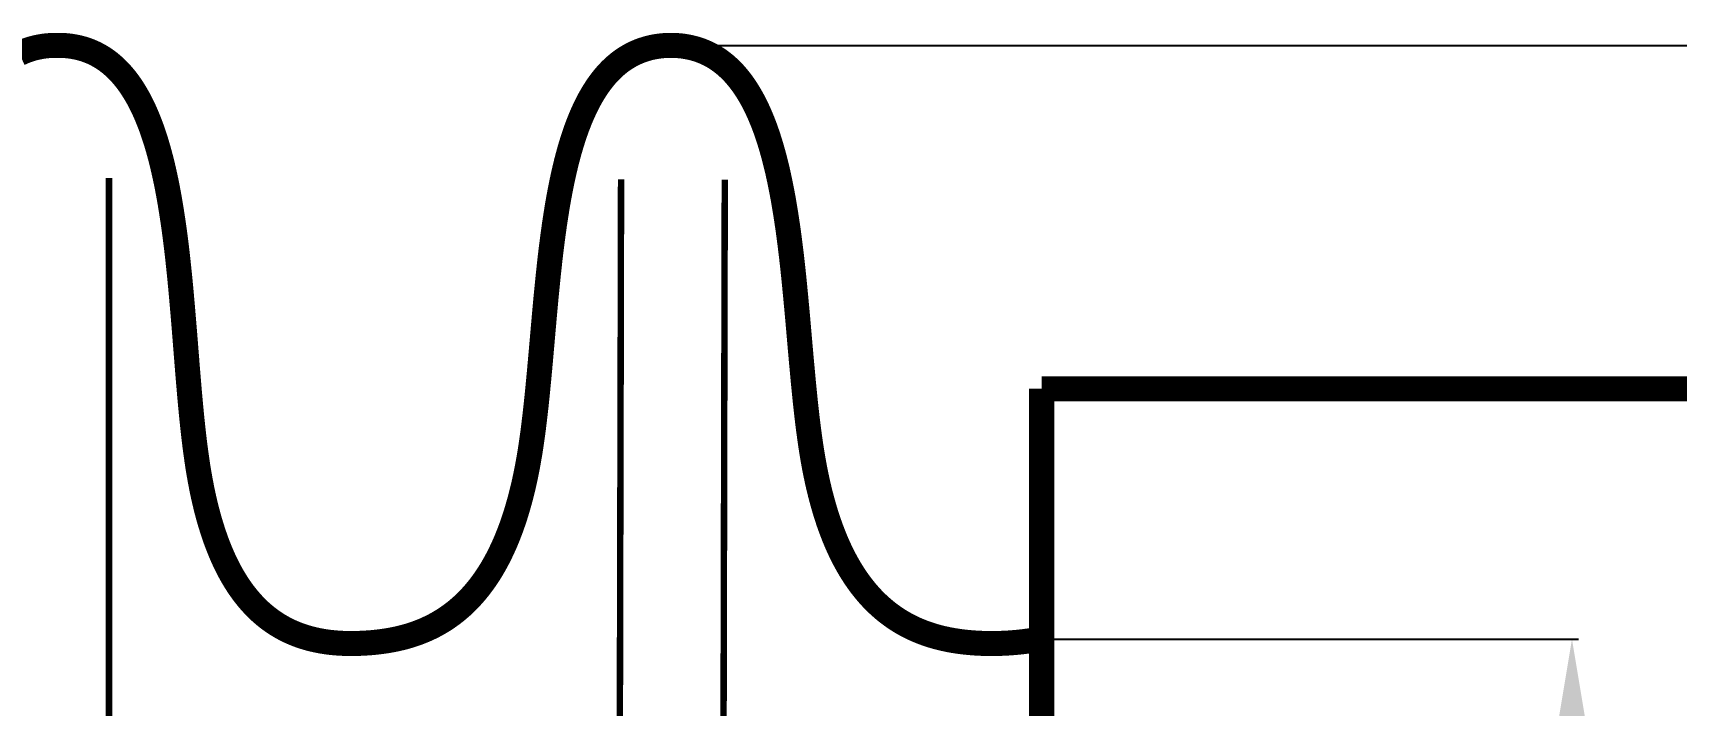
# Model space of a CAD drawing. Header units: inches. Extents: x 0 to 1068, y -53 to 297.
# Drawn here: x 136.11 to 182.04, y 206.09 to 224.89 of the extents above; entities that cross this region are included whole.
import ezdxf

# ---------------------------------------------------------------- set-up
doc = ezdxf.new("R2010")
doc.units = ezdxf.units.IN
doc.header["$MEASUREMENT"] = 0
doc.layers.add('WYMIAROWANIE', color=7, linetype='Continuous')
doc.layers.add('ZAWIESIE 2D', color=250, linetype='Continuous')
doc.styles.get("Standard").update_dxf_attribs({"font": 'arial.ttf', "height": 3.5})
doc.dimstyles.get("Standard").update_dxf_attribs({"dimtxt": 3.5, "dimasz": 3.5, "dimexe": 0.18, "dimexo": 0.0625, "dimgap": 1, "dimtad": 1, "dimdec": 0, "dimdsep": 46, "dimtxsty": 'Standard', "dimcen": 0, "dimclrd": 256, "dimclrt": 256, "dimadec": 0, "dimazin": 2, "dimtfac": 1, "dimtdec": 0, "dimtofl": 0, "dimtmove": 0, "dimatfit": 3, "dimfxl": 1, "dimtolj": 1, "dimtzin": 0, "dimarcsym": 0})

# ---------------------------------------------------------------- blocks, each defined once
blk = doc.blocks.new('*D42')
at = {"layer": 'Defpoints', "color": 0, "lineweight": 18, "transparency": 16777216}
for p in [(154.019, 224.54), (190.197, 224.54), (153.97, 166.62)]:
    blk.add_point(p, dxfattribs=at)
at = {"layer": 'WYMIAROWANIE', "color": 0, "lineweight": -2, "transparency": 16777216}
for p, q in [((154.081, 224.54), (190.377, 224.54)), ((154.032, 166.62), (190.377, 166.62))]:
    blk.add_line(p, q, dxfattribs=at)
at = {"layer": 'WYMIAROWANIE', "lineweight": -2, "transparency": 16777216}
blk.add_line((190.197, 170.12), (190.197, 221.04), dxfattribs=at)
at = {"layer": 'WYMIAROWANIE', "lineweight": 18, "transparency": 16777216}
for points in [[(189.614, 221.04), (190.781, 221.04), (190.197, 224.54)], [(189.614, 170.12), (190.781, 170.12), (190.197, 166.62)]]:
    blk.add_solid(points, dxfattribs=at)
at = {"layer": 'WYMIAROWANIE', "lineweight": 18, "transparency": 16777216, "insert": (187.44, 195.58), "char_height": 3.5, "attachment_point": 5, "rotation": 90}
blk.add_mtext('\\A1;174', dxfattribs=at)
blk = doc.blocks.new('*D43')
at = {"layer": 'Defpoints', "color": 0, "lineweight": 18, "transparency": 16777216}
for p in [(164.256, 207.932), (164.308, 183.221), (179.133, 183.221)]:
    blk.add_point(p, dxfattribs=at)
at = {"layer": 'WYMIAROWANIE', "color": 0, "lineweight": -2, "transparency": 16777216}
for p, q in [((164.318, 207.932), (179.313, 207.932)), ((164.371, 183.221), (179.313, 183.221))]:
    blk.add_line(p, q, dxfattribs=at)
at = {"layer": 'WYMIAROWANIE', "lineweight": -2, "transparency": 16777216}
blk.add_line((179.133, 204.432), (179.133, 186.721), dxfattribs=at)
at = {"layer": 'WYMIAROWANIE', "lineweight": 18, "transparency": 16777216}
for points in [[(178.549, 204.432), (179.716, 204.432), (179.133, 207.932)], [(178.549, 186.721), (179.716, 186.721), (179.133, 183.221)]]:
    blk.add_solid(points, dxfattribs=at)
at = {"layer": 'WYMIAROWANIE', "lineweight": 18, "transparency": 16777216, "insert": (176.383, 195.576), "char_height": 3.5, "attachment_point": 5, "rotation": 90}
blk.add_mtext('\\A1;74', dxfattribs=at)

msp = doc.modelspace()

# ---------------------------------------------------------------- linework, layer by layer
at = {"layer": 'ZAWIESIE 2D', "lineweight": 18}
msp.add_lwpolyline([(164.308, 207.941, 0.7, 0.7, 0), (164.256, 207.932, 0.7, 0.7, 0), (164.203, 207.922, 0.7, 0.7, 0), (164.15, 207.913, 0.7, 0.7, 0), (164.097, 207.905, 0.7, 0.7, 0), (164.044, 207.896, 0.7, 0.7, 0), (163.991, 207.888, 0.7, 0.7, 0), (163.938, 207.881, 0.7, 0.7, 0), (163.886, 207.874, 0.7, 0.7, 0), (163.833, 207.867, 0.7, 0.7, 0), (163.78, 207.86, 0.7, 0.7, 0), (163.727, 207.854, 0.7, 0.7, 0), (163.674, 207.849, 0.7, 0.7, 0), (163.621, 207.843, 0.7, 0.7, 0), (163.569, 207.839, 0.7, 0.7, 0), (163.516, 207.834, 0.7, 0.7, 0), (163.463, 207.83, 0.7, 0.7, 0), (163.41, 207.826, 0.7, 0.7, 0), (163.357, 207.823, 0.7, 0.7, 0), (163.304, 207.82, 0.7, 0.7, 0), (163.252, 207.817, 0.7, 0.7, 0), (163.199, 207.815, 0.7, 0.7, 0), (163.146, 207.813, 0.7, 0.7, 0), (163.093, 207.811, 0.7, 0.7, 0), (163.041, 207.81, 0.7, 0.7, 0), (162.988, 207.809, 0.7, 0.7, 0), (162.935, 207.809, 0.7, 0.7, 0), (162.882, 207.809, 0.7, 0.7, 0), (162.829, 207.809, 0.7, 0.7, 0), (162.777, 207.81, 0.7, 0.7, 0), (162.724, 207.811, 0.7, 0.7, 0), (162.671, 207.813, 0.7, 0.7, 0), (162.619, 207.815, 0.7, 0.7, 0), (162.566, 207.817, 0.7, 0.7, 0), (162.513, 207.82, 0.7, 0.7, 0), (162.46, 207.823, 0.7, 0.7, 0), (162.408, 207.827, 0.7, 0.7, 0), (162.355, 207.831, 0.7, 0.7, 0), (162.302, 207.835, 0.7, 0.7, 0), (162.25, 207.84, 0.7, 0.7, 0), (162.197, 207.845, 0.7, 0.7, 0), (162.144, 207.851, 0.7, 0.7, 0), (162.092, 207.857, 0.7, 0.7, 0), (162.039, 207.864, 0.7, 0.7, 0), (161.987, 207.871, 0.7, 0.7, 0), (161.935, 207.879, 0.7, 0.7, 0), (161.882, 207.887, 0.7, 0.7, 0), (161.83, 207.895, 0.7, 0.7, 0), (161.778, 207.905, 0.7, 0.7, 0), (161.726, 207.914, 0.7, 0.7, 0), (161.674, 207.925, 0.7, 0.7, 0), (161.622, 207.936, 0.7, 0.7, 0), (161.57, 207.947, 0.7, 0.7, 0), (161.518, 207.959, 0.7, 0.7, 0), (161.467, 207.972, 0.7, 0.7, 0), (161.415, 207.985, 0.7, 0.7, 0), (161.364, 207.999, 0.7, 0.7, 0), (161.313, 208.013, 0.7, 0.7, 0), (161.261, 208.028, 0.7, 0.7, 0), (161.211, 208.044, 0.7, 0.7, 0), (161.16, 208.061, 0.7, 0.7, 0), (161.109, 208.078, 0.7, 0.7, 0), (161.058, 208.096, 0.7, 0.7, 0), (161.008, 208.114, 0.7, 0.7, 0), (160.958, 208.133, 0.7, 0.7, 0), (160.908, 208.153, 0.7, 0.7, 0), (160.858, 208.174, 0.7, 0.7, 0), (160.808, 208.195, 0.7, 0.7, 0), (160.758, 208.217, 0.7, 0.7, 0), (160.709, 208.24, 0.7, 0.7, 0), (160.66, 208.264, 0.7, 0.7, 0), (160.611, 208.288, 0.7, 0.7, 0), (160.562, 208.313, 0.7, 0.7, 0), (160.514, 208.339, 0.7, 0.7, 0), (160.465, 208.366, 0.7, 0.7, 0), (160.417, 208.393, 0.7, 0.7, 0), (160.369, 208.422, 0.7, 0.7, 0), (160.322, 208.451, 0.7, 0.7, 0), (160.274, 208.481, 0.7, 0.7, 0), (160.227, 208.512, 0.7, 0.7, 0), (160.18, 208.544, 0.7, 0.7, 0), (160.133, 208.577, 0.7, 0.7, 0), (160.087, 208.61, 0.7, 0.7, 0), (160.041, 208.645, 0.7, 0.7, 0), (159.995, 208.68, 0.7, 0.7, 0), (159.949, 208.717, 0.7, 0.7, 0), (159.904, 208.754, 0.7, 0.7, 0), (159.859, 208.792, 0.7, 0.7, 0), (159.814, 208.832, 0.7, 0.7, 0), (159.769, 208.872, 0.7, 0.7, 0), (159.725, 208.913, 0.7, 0.7, 0), (159.681, 208.955, 0.7, 0.7, 0), (159.638, 208.998, 0.7, 0.7, 0), (159.594, 209.042, 0.7, 0.7, 0), (159.551, 209.088, 0.7, 0.7, 0), (159.509, 209.134, 0.7, 0.7, 0), (159.467, 209.181, 0.7, 0.7, 0), (159.425, 209.229, 0.7, 0.7, 0), (159.383, 209.279, 0.7, 0.7, 0), (159.342, 209.329, 0.7, 0.7, 0), (159.301, 209.381, 0.7, 0.7, 0), (159.26, 209.433, 0.7, 0.7, 0), (159.22, 209.487, 0.7, 0.7, 0), (159.18, 209.542, 0.7, 0.7, 0), (159.141, 209.598, 0.7, 0.7, 0), (159.102, 209.655, 0.7, 0.7, 0), (159.063, 209.714, 0.7, 0.7, 0), (159.025, 209.773, 0.7, 0.7, 0), (158.987, 209.834, 0.7, 0.7, 0), (158.949, 209.895, 0.7, 0.7, 0), (158.912, 209.958, 0.7, 0.7, 0), (158.875, 210.023, 0.7, 0.7, 0), (158.839, 210.088, 0.7, 0.7, 0), (158.821, 210.121, 0.7, 0.7, 0), (158.803, 210.155, 0.7, 0.7, 0), (158.785, 210.188, 0.7, 0.7, 0), (158.768, 210.223, 0.7, 0.7, 0), (158.75, 210.257, 0.7, 0.7, 0), (158.733, 210.292, 0.7, 0.7, 0), (158.715, 210.327, 0.7, 0.7, 0), (158.698, 210.362, 0.7, 0.7, 0), (158.681, 210.398, 0.7, 0.7, 0), (158.664, 210.434, 0.7, 0.7, 0), (158.647, 210.47, 0.7, 0.7, 0), (158.63, 210.507, 0.7, 0.7, 0), (158.614, 210.544, 0.7, 0.7, 0), (158.597, 210.581, 0.7, 0.7, 0), (158.581, 210.618, 0.7, 0.7, 0), (158.565, 210.656, 0.7, 0.7, 0), (158.548, 210.695, 0.7, 0.7, 0), (158.532, 210.733, 0.7, 0.7, 0), (158.516, 210.772, 0.7, 0.7, 0), (158.5, 210.811, 0.7, 0.7, 0), (158.485, 210.851, 0.7, 0.7, 0), (158.469, 210.891, 0.7, 0.7, 0), (158.454, 210.931, 0.7, 0.7, 0), (158.438, 210.972, 0.7, 0.7, 0), (158.423, 211.012, 0.7, 0.7, 0), (158.408, 211.054, 0.7, 0.7, 0), (158.393, 211.095, 0.7, 0.7, 0), (158.378, 211.137, 0.7, 0.7, 0), (158.363, 211.179, 0.7, 0.7, 0), (158.348, 211.222, 0.7, 0.7, 0), (158.334, 211.265, 0.7, 0.7, 0), (158.32, 211.308, 0.7, 0.7, 0), (158.305, 211.352, 0.7, 0.7, 0), (158.291, 211.396, 0.7, 0.7, 0), (158.277, 211.44, 0.7, 0.7, 0), (158.263, 211.485, 0.7, 0.7, 0), (158.25, 211.53, 0.7, 0.7, 0), (158.236, 211.576, 0.7, 0.7, 0), (158.222, 211.621, 0.7, 0.7, 0), (158.209, 211.668, 0.7, 0.7, 0), (158.196, 211.714, 0.7, 0.7, 0), (158.183, 211.761, 0.7, 0.7, 0), (158.17, 211.808, 0.7, 0.7, 0), (158.157, 211.856, 0.7, 0.7, 0), (158.144, 211.904, 0.7, 0.7, 0), (158.132, 211.952, 0.7, 0.7, 0), (158.119, 212.001, 0.7, 0.7, 0), (158.107, 212.05, 0.7, 0.7, 0), (158.095, 212.099, 0.7, 0.7, 0), (158.083, 212.149, 0.7, 0.7, 0), (158.071, 212.199, 0.7, 0.7, 0), (158.059, 212.25, 0.7, 0.7, 0), (158.048, 212.301, 0.7, 0.7, 0), (158.036, 212.352, 0.7, 0.7, 0), (158.025, 212.404, 0.7, 0.7, 0), (158.014, 212.456, 0.7, 0.7, 0), (158.003, 212.508, 0.7, 0.7, 0), (157.992, 212.561, 0.7, 0.7, 0), (157.981, 212.614, 0.7, 0.7, 0), (157.971, 212.668, 0.7, 0.7, 0), (157.96, 212.722, 0.7, 0.7, 0), (157.95, 212.776, 0.7, 0.7, 0), (157.94, 212.831, 0.7, 0.7, 0), (157.93, 212.886, 0.7, 0.7, 0), (157.92, 212.942, 0.7, 0.7, 0), (157.91, 212.997, 0.7, 0.7, 0), (157.901, 213.054, 0.7, 0.7, 0), (157.891, 213.11, 0.7, 0.7, 0), (157.882, 213.168, 0.7, 0.7, 0), (157.873, 213.225, 0.7, 0.7, 0), (157.864, 213.283, 0.7, 0.7, 0), (157.855, 213.341, 0.7, 0.7, 0), (157.846, 213.4, 0.7, 0.7, 0), (157.838, 213.458, 0.7, 0.7, 0), (157.829, 213.518, 0.7, 0.7, 0), (157.821, 213.577, 0.7, 0.7, 0), (157.813, 213.637, 0.7, 0.7, 0), (157.805, 213.697, 0.7, 0.7, 0), (157.796, 213.758, 0.7, 0.7, 0), (157.789, 213.819, 0.7, 0.7, 0), (157.773, 213.942, 0.7, 0.7, 0), (157.758, 214.066, 0.7, 0.7, 0), (157.743, 214.191, 0.7, 0.7, 0), (157.729, 214.317, 0.7, 0.7, 0), (157.715, 214.444, 0.7, 0.7, 0), (157.701, 214.572, 0.7, 0.7, 0), (157.688, 214.701, 0.7, 0.7, 0), (157.675, 214.831, 0.7, 0.7, 0), (157.662, 214.962, 0.7, 0.7, 0), (157.649, 215.094, 0.7, 0.7, 0), (157.636, 215.227, 0.7, 0.7, 0), (157.624, 215.36, 0.7, 0.7, 0), (157.612, 215.494, 0.7, 0.7, 0), (157.599, 215.629, 0.7, 0.7, 0), (157.587, 215.764, 0.7, 0.7, 0), (157.575, 215.9, 0.7, 0.7, 0), (157.563, 216.036, 0.7, 0.7, 0), (157.551, 216.173, 0.7, 0.7, 0), (157.539, 216.31, 0.7, 0.7, 0), (157.527, 216.447, 0.7, 0.7, 0), (157.503, 216.723, 0.7, 0.7, 0), (157.479, 217, 0.7, 0.7, 0), (157.453, 217.277, 0.7, 0.7, 0), (157.427, 217.555, 0.7, 0.7, 0), (157.4, 217.832, 0.7, 0.7, 0), (157.387, 217.97, 0.7, 0.7, 0), (157.372, 218.109, 0.7, 0.7, 0), (157.358, 218.247, 0.7, 0.7, 0), (157.343, 218.384, 0.7, 0.7, 0), (157.327, 218.522, 0.7, 0.7, 0), (157.312, 218.659, 0.7, 0.7, 0), (157.295, 218.795, 0.7, 0.7, 0), (157.279, 218.931, 0.7, 0.7, 0), (157.261, 219.067, 0.7, 0.7, 0), (157.244, 219.202, 0.7, 0.7, 0), (157.226, 219.336, 0.7, 0.7, 0), (157.207, 219.47, 0.7, 0.7, 0), (157.187, 219.603, 0.7, 0.7, 0), (157.167, 219.735, 0.7, 0.7, 0), (157.147, 219.867, 0.7, 0.7, 0), (157.125, 219.997, 0.7, 0.7, 0), (157.103, 220.127, 0.7, 0.7, 0), (157.081, 220.256, 0.7, 0.7, 0), (157.057, 220.384, 0.7, 0.7, 0), (157.045, 220.447, 0.7, 0.7, 0), (157.033, 220.51, 0.7, 0.7, 0), (157.021, 220.573, 0.7, 0.7, 0), (157.008, 220.636, 0.7, 0.7, 0), (156.996, 220.698, 0.7, 0.7, 0), (156.983, 220.761, 0.7, 0.7, 0), (156.969, 220.822, 0.7, 0.7, 0), (156.956, 220.884, 0.7, 0.7, 0), (156.942, 220.945, 0.7, 0.7, 0), (156.929, 221.006, 0.7, 0.7, 0), (156.915, 221.067, 0.7, 0.7, 0), (156.9, 221.127, 0.7, 0.7, 0), (156.886, 221.187, 0.7, 0.7, 0), (156.871, 221.247, 0.7, 0.7, 0), (156.856, 221.306, 0.7, 0.7, 0), (156.841, 221.365, 0.7, 0.7, 0), (156.826, 221.424, 0.7, 0.7, 0), (156.81, 221.482, 0.7, 0.7, 0), (156.794, 221.54, 0.7, 0.7, 0), (156.778, 221.597, 0.7, 0.7, 0), (156.762, 221.654, 0.7, 0.7, 0), (156.745, 221.711, 0.7, 0.7, 0), (156.728, 221.768, 0.7, 0.7, 0), (156.711, 221.824, 0.7, 0.7, 0), (156.694, 221.879, 0.7, 0.7, 0), (156.676, 221.934, 0.7, 0.7, 0), (156.658, 221.989, 0.7, 0.7, 0), (156.64, 222.044, 0.7, 0.7, 0), (156.621, 222.098, 0.7, 0.7, 0), (156.603, 222.151, 0.7, 0.7, 0), (156.584, 222.204, 0.7, 0.7, 0), (156.564, 222.257, 0.7, 0.7, 0), (156.545, 222.309, 0.7, 0.7, 0), (156.525, 222.361, 0.7, 0.7, 0), (156.505, 222.412, 0.7, 0.7, 0), (156.484, 222.463, 0.7, 0.7, 0), (156.463, 222.513, 0.7, 0.7, 0), (156.442, 222.563, 0.7, 0.7, 0), (156.421, 222.613, 0.7, 0.7, 0), (156.399, 222.662, 0.7, 0.7, 0), (156.377, 222.71, 0.7, 0.7, 0), (156.355, 222.758, 0.7, 0.7, 0), (156.332, 222.806, 0.7, 0.7, 0), (156.309, 222.853, 0.7, 0.7, 0), (156.286, 222.899, 0.7, 0.7, 0), (156.263, 222.945, 0.7, 0.7, 0), (156.239, 222.99, 0.7, 0.7, 0), (156.214, 223.035, 0.7, 0.7, 0), (156.19, 223.08, 0.7, 0.7, 0), (156.165, 223.123, 0.7, 0.7, 0), (156.14, 223.167, 0.7, 0.7, 0), (156.114, 223.209, 0.7, 0.7, 0), (156.088, 223.251, 0.7, 0.7, 0), (156.062, 223.293, 0.7, 0.7, 0), (156.035, 223.334, 0.7, 0.7, 0), (156.008, 223.374, 0.7, 0.7, 0), (155.981, 223.414, 0.7, 0.7, 0), (155.953, 223.454, 0.7, 0.7, 0), (155.925, 223.492, 0.7, 0.7, 0), (155.897, 223.53, 0.7, 0.7, 0), (155.868, 223.568, 0.7, 0.7, 0), (155.839, 223.605, 0.7, 0.7, 0), (155.809, 223.641, 0.7, 0.7, 0), (155.78, 223.676, 0.7, 0.7, 0), (155.749, 223.711, 0.7, 0.7, 0), (155.719, 223.746, 0.7, 0.7, 0), (155.688, 223.779, 0.7, 0.7, 0), (155.656, 223.813, 0.7, 0.7, 0), (155.624, 223.845, 0.7, 0.7, 0), (155.592, 223.877, 0.7, 0.7, 0), (155.559, 223.908, 0.7, 0.7, 0), (155.526, 223.938, 0.7, 0.7, 0), (155.493, 223.968, 0.7, 0.7, 0), (155.459, 223.997, 0.7, 0.7, 0), (155.425, 224.025, 0.7, 0.7, 0), (155.39, 224.053, 0.7, 0.7, 0), (155.355, 224.08, 0.7, 0.7, 0), (155.319, 224.106, 0.7, 0.7, 0), (155.284, 224.132, 0.7, 0.7, 0), (155.247, 224.157, 0.7, 0.7, 0), (155.21, 224.181, 0.7, 0.7, 0), (155.173, 224.204, 0.7, 0.7, 0), (155.135, 224.227, 0.7, 0.7, 0), (155.097, 224.249, 0.7, 0.7, 0), (155.059, 224.27, 0.7, 0.7, 0), (155.02, 224.291, 0.7, 0.7, 0), (154.98, 224.31, 0.7, 0.7, 0), (154.941, 224.329, 0.7, 0.7, 0), (154.9, 224.347, 0.7, 0.7, 0), (154.859, 224.365, 0.7, 0.7, 0), (154.818, 224.381, 0.7, 0.7, 0), (154.776, 224.397, 0.7, 0.7, 0), (154.734, 224.412, 0.7, 0.7, 0), (154.692, 224.426, 0.7, 0.7, 0), (154.649, 224.44, 0.7, 0.7, 0), (154.605, 224.452, 0.7, 0.7, 0), (154.561, 224.464, 0.7, 0.7, 0), (154.516, 224.475, 0.7, 0.7, 0), (154.471, 224.485, 0.7, 0.7, 0), (154.426, 224.495, 0.7, 0.7, 0), (154.38, 224.503, 0.7, 0.7, 0), (154.333, 224.511, 0.7, 0.7, 0), (154.286, 224.518, 0.7, 0.7, 0), (154.239, 224.524, 0.7, 0.7, 0), (154.191, 224.529, 0.7, 0.7, 0), (154.142, 224.533, 0.7, 0.7, 0), (154.093, 224.536, 0.7, 0.7, 0), (154.044, 224.539, 0.7, 0.7, 0), (153.994, 224.54, 0.7, 0.7, 0), (153.943, 224.541, 0.7, 0.7, 0), (153.899, 224.54, 0.7, 0.7, 0), (153.856, 224.539, 0.7, 0.7, 0), (153.813, 224.537, 0.7, 0.7, 0), (153.77, 224.535, 0.7, 0.7, 0), (153.727, 224.532, 0.7, 0.7, 0), (153.685, 224.528, 0.7, 0.7, 0), (153.644, 224.523, 0.7, 0.7, 0), (153.603, 224.518, 0.7, 0.7, 0), (153.562, 224.512, 0.7, 0.7, 0), (153.521, 224.506, 0.7, 0.7, 0), (153.481, 224.499, 0.7, 0.7, 0), (153.441, 224.491, 0.7, 0.7, 0), (153.402, 224.483, 0.7, 0.7, 0), (153.363, 224.474, 0.7, 0.7, 0), (153.324, 224.464, 0.7, 0.7, 0), (153.286, 224.454, 0.7, 0.7, 0), (153.248, 224.443, 0.7, 0.7, 0), (153.211, 224.431, 0.7, 0.7, 0), (153.173, 224.419, 0.7, 0.7, 0), (153.137, 224.407, 0.7, 0.7, 0), (153.1, 224.393, 0.7, 0.7, 0), (153.064, 224.38, 0.7, 0.7, 0), (153.028, 224.365, 0.7, 0.7, 0), (152.993, 224.35, 0.7, 0.7, 0), (152.958, 224.335, 0.7, 0.7, 0), (152.923, 224.318, 0.7, 0.7, 0), (152.888, 224.302, 0.7, 0.7, 0), (152.854, 224.284, 0.7, 0.7, 0), (152.82, 224.266, 0.7, 0.7, 0), (152.787, 224.248, 0.7, 0.7, 0), (152.754, 224.229, 0.7, 0.7, 0), (152.721, 224.209, 0.7, 0.7, 0), (152.689, 224.189, 0.7, 0.7, 0), (152.657, 224.168, 0.7, 0.7, 0), (152.625, 224.147, 0.7, 0.7, 0), (152.593, 224.125, 0.7, 0.7, 0), (152.562, 224.103, 0.7, 0.7, 0), (152.531, 224.08, 0.7, 0.7, 0), (152.501, 224.057, 0.7, 0.7, 0), (152.471, 224.033, 0.7, 0.7, 0), (152.441, 224.008, 0.7, 0.7, 0), (152.411, 223.983, 0.7, 0.7, 0), (152.382, 223.958, 0.7, 0.7, 0), (152.353, 223.932, 0.7, 0.7, 0), (152.324, 223.905, 0.7, 0.7, 0), (152.296, 223.878, 0.7, 0.7, 0), (152.268, 223.851, 0.7, 0.7, 0), (152.24, 223.823, 0.7, 0.7, 0), (152.213, 223.794, 0.7, 0.7, 0), (152.186, 223.765, 0.7, 0.7, 0), (152.159, 223.736, 0.7, 0.7, 0), (152.132, 223.706, 0.7, 0.7, 0), (152.106, 223.676, 0.7, 0.7, 0), (152.08, 223.645, 0.7, 0.7, 0), (152.054, 223.613, 0.7, 0.7, 0), (152.029, 223.581, 0.7, 0.7, 0), (152.004, 223.549, 0.7, 0.7, 0), (151.979, 223.516, 0.7, 0.7, 0), (151.954, 223.483, 0.7, 0.7, 0), (151.93, 223.449, 0.7, 0.7, 0), (151.906, 223.415, 0.7, 0.7, 0), (151.882, 223.381, 0.7, 0.7, 0), (151.859, 223.346, 0.7, 0.7, 0), (151.836, 223.31, 0.7, 0.7, 0), (151.813, 223.274, 0.7, 0.7, 0), (151.79, 223.238, 0.7, 0.7, 0), (151.767, 223.201, 0.7, 0.7, 0), (151.745, 223.164, 0.7, 0.7, 0), (151.723, 223.127, 0.7, 0.7, 0), (151.702, 223.089, 0.7, 0.7, 0), (151.68, 223.05, 0.7, 0.7, 0), (151.659, 223.012, 0.7, 0.7, 0), (151.638, 222.972, 0.7, 0.7, 0), (151.618, 222.933, 0.7, 0.7, 0), (151.597, 222.893, 0.7, 0.7, 0), (151.577, 222.853, 0.7, 0.7, 0), (151.557, 222.812, 0.7, 0.7, 0), (151.537, 222.771, 0.7, 0.7, 0), (151.518, 222.729, 0.7, 0.7, 0), (151.499, 222.687, 0.7, 0.7, 0), (151.48, 222.645, 0.7, 0.7, 0), (151.461, 222.602, 0.7, 0.7, 0), (151.442, 222.559, 0.7, 0.7, 0), (151.424, 222.516, 0.7, 0.7, 0), (151.406, 222.472, 0.7, 0.7, 0), (151.388, 222.428, 0.7, 0.7, 0), (151.371, 222.384, 0.7, 0.7, 0), (151.353, 222.339, 0.7, 0.7, 0), (151.336, 222.294, 0.7, 0.7, 0), (151.319, 222.249, 0.7, 0.7, 0), (151.302, 222.203, 0.7, 0.7, 0), (151.286, 222.157, 0.7, 0.7, 0), (151.269, 222.11, 0.7, 0.7, 0), (151.253, 222.063, 0.7, 0.7, 0), (151.237, 222.016, 0.7, 0.7, 0), (151.222, 221.969, 0.7, 0.7, 0), (151.206, 221.921, 0.7, 0.7, 0), (151.191, 221.873, 0.7, 0.7, 0), (151.176, 221.825, 0.7, 0.7, 0), (151.161, 221.776, 0.7, 0.7, 0), (151.146, 221.728, 0.7, 0.7, 0), (151.132, 221.678, 0.7, 0.7, 0), (151.117, 221.629, 0.7, 0.7, 0), (151.103, 221.579, 0.7, 0.7, 0), (151.089, 221.529, 0.7, 0.7, 0), (151.076, 221.479, 0.7, 0.7, 0), (151.062, 221.428, 0.7, 0.7, 0), (151.049, 221.377, 0.7, 0.7, 0), (151.035, 221.326, 0.7, 0.7, 0), (151.022, 221.275, 0.7, 0.7, 0), (150.997, 221.171, 0.7, 0.7, 0), (150.972, 221.067, 0.7, 0.7, 0), (150.948, 220.961, 0.7, 0.7, 0), (150.924, 220.855, 0.7, 0.7, 0), (150.901, 220.747, 0.7, 0.7, 0), (150.879, 220.639, 0.7, 0.7, 0), (150.857, 220.53, 0.7, 0.7, 0), (150.836, 220.42, 0.7, 0.7, 0), (150.815, 220.31, 0.7, 0.7, 0), (150.795, 220.198, 0.7, 0.7, 0), (150.776, 220.086, 0.7, 0.7, 0), (150.757, 219.973, 0.7, 0.7, 0), (150.739, 219.86, 0.7, 0.7, 0), (150.721, 219.745, 0.7, 0.7, 0), (150.703, 219.631, 0.7, 0.7, 0), (150.686, 219.515, 0.7, 0.7, 0), (150.67, 219.4, 0.7, 0.7, 0), (150.654, 219.283, 0.7, 0.7, 0), (150.638, 219.166, 0.7, 0.7, 0), (150.623, 219.049, 0.7, 0.7, 0), (150.608, 218.931, 0.7, 0.7, 0), (150.593, 218.813, 0.7, 0.7, 0), (150.579, 218.695, 0.7, 0.7, 0), (150.565, 218.576, 0.7, 0.7, 0), (150.552, 218.457, 0.7, 0.7, 0), (150.539, 218.337, 0.7, 0.7, 0), (150.526, 218.217, 0.7, 0.7, 0), (150.513, 218.098, 0.7, 0.7, 0), (150.501, 217.978, 0.7, 0.7, 0), (150.477, 217.737, 0.7, 0.7, 0), (150.453, 217.496, 0.7, 0.7, 0), (150.431, 217.255, 0.7, 0.7, 0), (150.409, 217.015, 0.7, 0.7, 0), (150.388, 216.774, 0.7, 0.7, 0), (150.367, 216.534, 0.7, 0.7, 0), (150.346, 216.295, 0.7, 0.7, 0), (150.325, 216.057, 0.7, 0.7, 0), (150.315, 215.939, 0.7, 0.7, 0), (150.304, 215.821, 0.7, 0.7, 0), (150.294, 215.703, 0.7, 0.7, 0), (150.283, 215.586, 0.7, 0.7, 0), (150.273, 215.469, 0.7, 0.7, 0), (150.262, 215.353, 0.7, 0.7, 0), (150.251, 215.237, 0.7, 0.7, 0), (150.24, 215.122, 0.7, 0.7, 0), (150.229, 215.007, 0.7, 0.7, 0), (150.218, 214.893, 0.7, 0.7, 0), (150.207, 214.78, 0.7, 0.7, 0), (150.195, 214.667, 0.7, 0.7, 0), (150.183, 214.555, 0.7, 0.7, 0), (150.172, 214.444, 0.7, 0.7, 0), (150.159, 214.333, 0.7, 0.7, 0), (150.147, 214.224, 0.7, 0.7, 0), (150.134, 214.115, 0.7, 0.7, 0), (150.121, 214.007, 0.7, 0.7, 0), (150.108, 213.899, 0.7, 0.7, 0), (150.095, 213.793, 0.7, 0.7, 0), (150.081, 213.688, 0.7, 0.7, 0), (150.066, 213.584, 0.7, 0.7, 0), (150.052, 213.48, 0.7, 0.7, 0), (150.037, 213.378, 0.7, 0.7, 0), (150.022, 213.277, 0.7, 0.7, 0), (150.006, 213.177, 0.7, 0.7, 0), (149.99, 213.078, 0.7, 0.7, 0), (149.981, 213.028, 0.7, 0.7, 0), (149.973, 212.98, 0.7, 0.7, 0), (149.965, 212.931, 0.7, 0.7, 0), (149.956, 212.883, 0.7, 0.7, 0), (149.947, 212.835, 0.7, 0.7, 0), (149.939, 212.788, 0.7, 0.7, 0), (149.93, 212.74, 0.7, 0.7, 0), (149.921, 212.693, 0.7, 0.7, 0), (149.902, 212.6, 0.7, 0.7, 0), (149.884, 212.508, 0.7, 0.7, 0), (149.864, 212.417, 0.7, 0.7, 0), (149.845, 212.328, 0.7, 0.7, 0), (149.825, 212.239, 0.7, 0.7, 0), (149.804, 212.152, 0.7, 0.7, 0), (149.783, 212.065, 0.7, 0.7, 0), (149.762, 211.98, 0.7, 0.7, 0), (149.74, 211.896, 0.7, 0.7, 0), (149.718, 211.813, 0.7, 0.7, 0), (149.695, 211.731, 0.7, 0.7, 0), (149.672, 211.651, 0.7, 0.7, 0), (149.649, 211.571, 0.7, 0.7, 0), (149.625, 211.492, 0.7, 0.7, 0), (149.601, 211.415, 0.7, 0.7, 0), (149.577, 211.338, 0.7, 0.7, 0), (149.552, 211.263, 0.7, 0.7, 0), (149.526, 211.188, 0.7, 0.7, 0), (149.501, 211.115, 0.7, 0.7, 0), (149.475, 211.043, 0.7, 0.7, 0), (149.448, 210.971, 0.7, 0.7, 0), (149.421, 210.901, 0.7, 0.7, 0), (149.394, 210.832, 0.7, 0.7, 0), (149.367, 210.764, 0.7, 0.7, 0), (149.339, 210.697, 0.7, 0.7, 0), (149.311, 210.63, 0.7, 0.7, 0), (149.282, 210.565, 0.7, 0.7, 0), (149.253, 210.501, 0.7, 0.7, 0), (149.224, 210.437, 0.7, 0.7, 0), (149.194, 210.375, 0.7, 0.7, 0), (149.165, 210.314, 0.7, 0.7, 0), (149.134, 210.253, 0.7, 0.7, 0), (149.104, 210.194, 0.7, 0.7, 0), (149.073, 210.135, 0.7, 0.7, 0), (149.042, 210.078, 0.7, 0.7, 0), (149.01, 210.021, 0.7, 0.7, 0), (148.978, 209.965, 0.7, 0.7, 0), (148.946, 209.91, 0.7, 0.7, 0), (148.914, 209.856, 0.7, 0.7, 0), (148.881, 209.803, 0.7, 0.7, 0), (148.848, 209.751, 0.7, 0.7, 0), (148.814, 209.7, 0.7, 0.7, 0), (148.781, 209.649, 0.7, 0.7, 0), (148.747, 209.6, 0.7, 0.7, 0), (148.712, 209.551, 0.7, 0.7, 0), (148.678, 209.503, 0.7, 0.7, 0), (148.643, 209.456, 0.7, 0.7, 0), (148.608, 209.41, 0.7, 0.7, 0), (148.573, 209.364, 0.7, 0.7, 0), (148.537, 209.32, 0.7, 0.7, 0), (148.501, 209.276, 0.7, 0.7, 0), (148.465, 209.233, 0.7, 0.7, 0), (148.429, 209.191, 0.7, 0.7, 0), (148.392, 209.15, 0.7, 0.7, 0), (148.355, 209.109, 0.7, 0.7, 0), (148.318, 209.07, 0.7, 0.7, 0), (148.281, 209.031, 0.7, 0.7, 0), (148.243, 208.992, 0.7, 0.7, 0), (148.205, 208.955, 0.7, 0.7, 0), (148.167, 208.918, 0.7, 0.7, 0), (148.129, 208.882, 0.7, 0.7, 0), (148.09, 208.847, 0.7, 0.7, 0), (148.051, 208.813, 0.7, 0.7, 0), (148.012, 208.779, 0.7, 0.7, 0), (147.973, 208.746, 0.7, 0.7, 0), (147.934, 208.714, 0.7, 0.7, 0), (147.894, 208.682, 0.7, 0.7, 0), (147.854, 208.651, 0.7, 0.7, 0), (147.814, 208.621, 0.7, 0.7, 0), (147.774, 208.592, 0.7, 0.7, 0), (147.733, 208.563, 0.7, 0.7, 0), (147.693, 208.535, 0.7, 0.7, 0), (147.652, 208.507, 0.7, 0.7, 0), (147.611, 208.48, 0.7, 0.7, 0), (147.57, 208.454, 0.7, 0.7, 0), (147.528, 208.429, 0.7, 0.7, 0), (147.487, 208.404, 0.7, 0.7, 0), (147.445, 208.379, 0.7, 0.7, 0), (147.403, 208.356, 0.7, 0.7, 0), (147.361, 208.333, 0.7, 0.7, 0), (147.319, 208.31, 0.7, 0.7, 0), (147.277, 208.289, 0.7, 0.7, 0), (147.234, 208.267, 0.7, 0.7, 0), (147.192, 208.247, 0.7, 0.7, 0), (147.149, 208.227, 0.7, 0.7, 0), (147.106, 208.207, 0.7, 0.7, 0), (147.063, 208.188, 0.7, 0.7, 0), (147.019, 208.17, 0.7, 0.7, 0), (146.976, 208.152, 0.7, 0.7, 0), (146.933, 208.135, 0.7, 0.7, 0), (146.889, 208.118, 0.7, 0.7, 0), (146.845, 208.102, 0.7, 0.7, 0), (146.801, 208.086, 0.7, 0.7, 0), (146.757, 208.071, 0.7, 0.7, 0), (146.713, 208.056, 0.7, 0.7, 0), (146.669, 208.042, 0.7, 0.7, 0), (146.625, 208.028, 0.7, 0.7, 0), (146.581, 208.015, 0.7, 0.7, 0), (146.536, 208.003, 0.7, 0.7, 0), (146.491, 207.99, 0.7, 0.7, 0), (146.447, 207.979, 0.7, 0.7, 0), (146.402, 207.967, 0.7, 0.7, 0), (146.357, 207.957, 0.7, 0.7, 0), (146.312, 207.946, 0.7, 0.7, 0), (146.267, 207.936, 0.7, 0.7, 0), (146.222, 207.927, 0.7, 0.7, 0), (146.177, 207.918, 0.7, 0.7, 0), (146.132, 207.909, 0.7, 0.7, 0), (146.087, 207.901, 0.7, 0.7, 0), (146.041, 207.893, 0.7, 0.7, 0), (145.996, 207.885, 0.7, 0.7, 0), (145.95, 207.878, 0.7, 0.7, 0), (145.905, 207.872, 0.7, 0.7, 0), (145.859, 207.865, 0.7, 0.7, 0), (145.814, 207.86, 0.7, 0.7, 0), (145.768, 207.854, 0.7, 0.7, 0), (145.723, 207.849, 0.7, 0.7, 0), (145.677, 207.844, 0.7, 0.7, 0), (145.631, 207.839, 0.7, 0.7, 0), (145.586, 207.835, 0.7, 0.7, 0), (145.54, 207.831, 0.7, 0.7, 0), (145.494, 207.828, 0.7, 0.7, 0), (145.448, 207.825, 0.7, 0.7, 0), (145.357, 207.819, 0.7, 0.7, 0), (145.265, 207.815, 0.7, 0.7, 0), (145.219, 207.813, 0.7, 0.7, 0), (145.174, 207.812, 0.7, 0.7, 0), (145.128, 207.811, 0.7, 0.7, 0), (145.082, 207.81, 0.7, 0.7, 0), (145.036, 207.81, 0.7, 0.7, 0), (144.991, 207.81, 0.7, 0.7, 0), (144.945, 207.81, 0.7, 0.7, 0), (144.899, 207.811, 0.7, 0.7, 0), (144.854, 207.812, 0.7, 0.7, 0), (144.808, 207.813, 0.7, 0.7, 0), (144.762, 207.815, 0.7, 0.7, 0), (144.717, 207.817, 0.7, 0.7, 0), (144.672, 207.82, 0.7, 0.7, 0), (144.626, 207.823, 0.7, 0.7, 0), (144.581, 207.826, 0.7, 0.7, 0), (144.536, 207.83, 0.7, 0.7, 0), (144.49, 207.835, 0.7, 0.7, 0), (144.445, 207.839, 0.7, 0.7, 0), (144.4, 207.844, 0.7, 0.7, 0), (144.355, 207.85, 0.7, 0.7, 0), (144.31, 207.856, 0.7, 0.7, 0), (144.265, 207.863, 0.7, 0.7, 0), (144.22, 207.87, 0.7, 0.7, 0), (144.176, 207.877, 0.7, 0.7, 0), (144.131, 207.886, 0.7, 0.7, 0), (144.087, 207.894, 0.7, 0.7, 0), (144.042, 207.903, 0.7, 0.7, 0), (143.998, 207.913, 0.7, 0.7, 0), (143.954, 207.923, 0.7, 0.7, 0), (143.91, 207.933, 0.7, 0.7, 0), (143.866, 207.945, 0.7, 0.7, 0), (143.822, 207.956, 0.7, 0.7, 0), (143.778, 207.969, 0.7, 0.7, 0), (143.735, 207.982, 0.7, 0.7, 0), (143.691, 207.995, 0.7, 0.7, 0), (143.648, 208.009, 0.7, 0.7, 0), (143.605, 208.024, 0.7, 0.7, 0), (143.561, 208.039, 0.7, 0.7, 0), (143.519, 208.055, 0.7, 0.7, 0), (143.476, 208.071, 0.7, 0.7, 0), (143.433, 208.088, 0.7, 0.7, 0), (143.391, 208.106, 0.7, 0.7, 0), (143.348, 208.124, 0.7, 0.7, 0), (143.306, 208.143, 0.7, 0.7, 0), (143.264, 208.162, 0.7, 0.7, 0), (143.222, 208.183, 0.7, 0.7, 0), (143.181, 208.204, 0.7, 0.7, 0), (143.139, 208.225, 0.7, 0.7, 0), (143.098, 208.247, 0.7, 0.7, 0), (143.057, 208.27, 0.7, 0.7, 0), (143.016, 208.294, 0.7, 0.7, 0), (142.975, 208.318, 0.7, 0.7, 0), (142.935, 208.343, 0.7, 0.7, 0), (142.894, 208.369, 0.7, 0.7, 0), (142.854, 208.396, 0.7, 0.7, 0), (142.814, 208.423, 0.7, 0.7, 0), (142.774, 208.451, 0.7, 0.7, 0), (142.735, 208.479, 0.7, 0.7, 0), (142.696, 208.509, 0.7, 0.7, 0), (142.656, 208.539, 0.7, 0.7, 0), (142.618, 208.57, 0.7, 0.7, 0), (142.579, 208.602, 0.7, 0.7, 0), (142.541, 208.635, 0.7, 0.7, 0), (142.502, 208.668, 0.7, 0.7, 0), (142.464, 208.702, 0.7, 0.7, 0), (142.427, 208.737, 0.7, 0.7, 0), (142.389, 208.773, 0.7, 0.7, 0), (142.352, 208.81, 0.7, 0.7, 0), (142.315, 208.847, 0.7, 0.7, 0), (142.278, 208.886, 0.7, 0.7, 0), (142.242, 208.925, 0.7, 0.7, 0), (142.206, 208.965, 0.7, 0.7, 0), (142.17, 209.006, 0.7, 0.7, 0), (142.134, 209.047, 0.7, 0.7, 0), (142.099, 209.09, 0.7, 0.7, 0), (142.064, 209.134, 0.7, 0.7, 0), (142.029, 209.178, 0.7, 0.7, 0), (141.994, 209.223, 0.7, 0.7, 0), (141.96, 209.27, 0.7, 0.7, 0), (141.926, 209.317, 0.7, 0.7, 0), (141.892, 209.365, 0.7, 0.7, 0), (141.859, 209.414, 0.7, 0.7, 0), (141.826, 209.464, 0.7, 0.7, 0), (141.793, 209.515, 0.7, 0.7, 0), (141.761, 209.567, 0.7, 0.7, 0), (141.729, 209.62, 0.7, 0.7, 0), (141.697, 209.674, 0.7, 0.7, 0), (141.665, 209.728, 0.7, 0.7, 0), (141.634, 209.784, 0.7, 0.7, 0), (141.603, 209.841, 0.7, 0.7, 0), (141.573, 209.899, 0.7, 0.7, 0), (141.543, 209.958, 0.7, 0.7, 0), (141.513, 210.018, 0.7, 0.7, 0), (141.483, 210.079, 0.7, 0.7, 0), (141.454, 210.14, 0.7, 0.7, 0), (141.426, 210.203, 0.7, 0.7, 0), (141.397, 210.267, 0.7, 0.7, 0), (141.369, 210.333, 0.7, 0.7, 0), (141.341, 210.399, 0.7, 0.7, 0), (141.314, 210.466, 0.7, 0.7, 0), (141.287, 210.534, 0.7, 0.7, 0), (141.26, 210.604, 0.7, 0.7, 0), (141.234, 210.674, 0.7, 0.7, 0), (141.208, 210.746, 0.7, 0.7, 0), (141.183, 210.818, 0.7, 0.7, 0), (141.158, 210.892, 0.7, 0.7, 0), (141.133, 210.967, 0.7, 0.7, 0), (141.109, 211.043, 0.7, 0.7, 0), (141.085, 211.121, 0.7, 0.7, 0), (141.061, 211.199, 0.7, 0.7, 0), (141.038, 211.279, 0.7, 0.7, 0), (141.015, 211.359, 0.7, 0.7, 0), (141.004, 211.4, 0.7, 0.7, 0), (140.993, 211.441, 0.7, 0.7, 0), (140.982, 211.483, 0.7, 0.7, 0), (140.971, 211.524, 0.7, 0.7, 0), (140.96, 211.566, 0.7, 0.7, 0), (140.95, 211.609, 0.7, 0.7, 0), (140.939, 211.651, 0.7, 0.7, 0), (140.929, 211.694, 0.7, 0.7, 0), (140.918, 211.737, 0.7, 0.7, 0), (140.908, 211.781, 0.7, 0.7, 0), (140.898, 211.825, 0.7, 0.7, 0), (140.888, 211.869, 0.7, 0.7, 0), (140.878, 211.913, 0.7, 0.7, 0), (140.868, 211.958, 0.7, 0.7, 0), (140.859, 212.003, 0.7, 0.7, 0), (140.849, 212.048, 0.7, 0.7, 0), (140.839, 212.094, 0.7, 0.7, 0), (140.83, 212.14, 0.7, 0.7, 0), (140.821, 212.186, 0.7, 0.7, 0), (140.812, 212.233, 0.7, 0.7, 0), (140.803, 212.279, 0.7, 0.7, 0), (140.794, 212.327, 0.7, 0.7, 0), (140.785, 212.374, 0.7, 0.7, 0), (140.776, 212.422, 0.7, 0.7, 0), (140.768, 212.47, 0.7, 0.7, 0), (140.759, 212.519, 0.7, 0.7, 0), (140.751, 212.567, 0.7, 0.7, 0), (140.743, 212.616, 0.7, 0.7, 0), (140.734, 212.666, 0.7, 0.7, 0), (140.726, 212.716, 0.7, 0.7, 0), (140.718, 212.766, 0.7, 0.7, 0), (140.711, 212.816, 0.7, 0.7, 0), (140.703, 212.867, 0.7, 0.7, 0), (140.695, 212.918, 0.7, 0.7, 0), (140.681, 213.021, 0.7, 0.7, 0), (140.666, 213.125, 0.7, 0.7, 0), (140.652, 213.23, 0.7, 0.7, 0), (140.638, 213.336, 0.7, 0.7, 0), (140.625, 213.443, 0.7, 0.7, 0), (140.612, 213.551, 0.7, 0.7, 0), (140.599, 213.661, 0.7, 0.7, 0), (140.587, 213.771, 0.7, 0.7, 0), (140.575, 213.882, 0.7, 0.7, 0), (140.563, 213.994, 0.7, 0.7, 0), (140.551, 214.107, 0.7, 0.7, 0), (140.54, 214.221, 0.7, 0.7, 0), (140.529, 214.336, 0.7, 0.7, 0), (140.518, 214.451, 0.7, 0.7, 0), (140.507, 214.567, 0.7, 0.7, 0), (140.497, 214.684, 0.7, 0.7, 0), (140.486, 214.801, 0.7, 0.7, 0), (140.476, 214.92, 0.7, 0.7, 0), (140.466, 215.038, 0.7, 0.7, 0), (140.456, 215.158, 0.7, 0.7, 0), (140.446, 215.277, 0.7, 0.7, 0), (140.436, 215.398, 0.7, 0.7, 0), (140.426, 215.519, 0.7, 0.7, 0), (140.416, 215.64, 0.7, 0.7, 0), (140.407, 215.762, 0.7, 0.7, 0), (140.397, 215.884, 0.7, 0.7, 0), (140.387, 216.006, 0.7, 0.7, 0), (140.368, 216.252, 0.7, 0.7, 0), (140.348, 216.499, 0.7, 0.7, 0), (140.328, 216.747, 0.7, 0.7, 0), (140.307, 216.995, 0.7, 0.7, 0), (140.286, 217.243, 0.7, 0.7, 0), (140.264, 217.492, 0.7, 0.7, 0), (140.242, 217.74, 0.7, 0.7, 0), (140.218, 217.988, 0.7, 0.7, 0), (140.206, 218.111, 0.7, 0.7, 0), (140.193, 218.235, 0.7, 0.7, 0), (140.18, 218.358, 0.7, 0.7, 0), (140.167, 218.481, 0.7, 0.7, 0), (140.154, 218.603, 0.7, 0.7, 0), (140.14, 218.725, 0.7, 0.7, 0), (140.126, 218.847, 0.7, 0.7, 0), (140.111, 218.968, 0.7, 0.7, 0), (140.096, 219.089, 0.7, 0.7, 0), (140.081, 219.21, 0.7, 0.7, 0), (140.065, 219.33, 0.7, 0.7, 0), (140.048, 219.449, 0.7, 0.7, 0), (140.032, 219.568, 0.7, 0.7, 0), (140.014, 219.686, 0.7, 0.7, 0), (139.996, 219.804, 0.7, 0.7, 0), (139.978, 219.92, 0.7, 0.7, 0), (139.959, 220.037, 0.7, 0.7, 0), (139.94, 220.152, 0.7, 0.7, 0), (139.92, 220.267, 0.7, 0.7, 0), (139.899, 220.381, 0.7, 0.7, 0), (139.878, 220.494, 0.7, 0.7, 0), (139.856, 220.606, 0.7, 0.7, 0), (139.834, 220.717, 0.7, 0.7, 0), (139.811, 220.827, 0.7, 0.7, 0), (139.787, 220.937, 0.7, 0.7, 0), (139.763, 221.045, 0.7, 0.7, 0), (139.75, 221.099, 0.7, 0.7, 0), (139.738, 221.153, 0.7, 0.7, 0), (139.725, 221.206, 0.7, 0.7, 0), (139.712, 221.259, 0.7, 0.7, 0), (139.699, 221.312, 0.7, 0.7, 0), (139.686, 221.364, 0.7, 0.7, 0), (139.672, 221.416, 0.7, 0.7, 0), (139.658, 221.468, 0.7, 0.7, 0), (139.644, 221.52, 0.7, 0.7, 0), (139.63, 221.571, 0.7, 0.7, 0), (139.616, 221.622, 0.7, 0.7, 0), (139.601, 221.673, 0.7, 0.7, 0), (139.587, 221.723, 0.7, 0.7, 0), (139.572, 221.773, 0.7, 0.7, 0), (139.557, 221.823, 0.7, 0.7, 0), (139.542, 221.873, 0.7, 0.7, 0), (139.526, 221.922, 0.7, 0.7, 0), (139.51, 221.971, 0.7, 0.7, 0), (139.494, 222.019, 0.7, 0.7, 0), (139.478, 222.067, 0.7, 0.7, 0), (139.462, 222.115, 0.7, 0.7, 0), (139.445, 222.163, 0.7, 0.7, 0), (139.429, 222.21, 0.7, 0.7, 0), (139.412, 222.257, 0.7, 0.7, 0), (139.394, 222.303, 0.7, 0.7, 0), (139.377, 222.349, 0.7, 0.7, 0), (139.359, 222.395, 0.7, 0.7, 0), (139.341, 222.44, 0.7, 0.7, 0), (139.323, 222.485, 0.7, 0.7, 0), (139.305, 222.53, 0.7, 0.7, 0), (139.286, 222.574, 0.7, 0.7, 0), (139.267, 222.618, 0.7, 0.7, 0), (139.248, 222.662, 0.7, 0.7, 0), (139.229, 222.705, 0.7, 0.7, 0), (139.21, 222.748, 0.7, 0.7, 0), (139.19, 222.79, 0.7, 0.7, 0), (139.17, 222.832, 0.7, 0.7, 0), (139.149, 222.873, 0.7, 0.7, 0), (139.129, 222.914, 0.7, 0.7, 0), (139.108, 222.955, 0.7, 0.7, 0), (139.087, 222.995, 0.7, 0.7, 0), (139.066, 223.035, 0.7, 0.7, 0), (139.044, 223.075, 0.7, 0.7, 0), (139.022, 223.114, 0.7, 0.7, 0), (139, 223.152, 0.7, 0.7, 0), (138.978, 223.19, 0.7, 0.7, 0), (138.955, 223.228, 0.7, 0.7, 0), (138.932, 223.265, 0.7, 0.7, 0), (138.909, 223.302, 0.7, 0.7, 0), (138.886, 223.338, 0.7, 0.7, 0), (138.862, 223.374, 0.7, 0.7, 0), (138.838, 223.41, 0.7, 0.7, 0), (138.814, 223.445, 0.7, 0.7, 0), (138.789, 223.479, 0.7, 0.7, 0), (138.765, 223.513, 0.7, 0.7, 0), (138.74, 223.547, 0.7, 0.7, 0), (138.714, 223.58, 0.7, 0.7, 0), (138.689, 223.612, 0.7, 0.7, 0), (138.663, 223.645, 0.7, 0.7, 0), (138.636, 223.676, 0.7, 0.7, 0), (138.61, 223.707, 0.7, 0.7, 0), (138.583, 223.738, 0.7, 0.7, 0), (138.556, 223.768, 0.7, 0.7, 0), (138.528, 223.798, 0.7, 0.7, 0), (138.501, 223.827, 0.7, 0.7, 0), (138.473, 223.855, 0.7, 0.7, 0), (138.444, 223.883, 0.7, 0.7, 0), (138.416, 223.911, 0.7, 0.7, 0), (138.387, 223.938, 0.7, 0.7, 0), (138.357, 223.964, 0.7, 0.7, 0), (138.328, 223.99, 0.7, 0.7, 0), (138.298, 224.015, 0.7, 0.7, 0), (138.268, 224.04, 0.7, 0.7, 0), (138.237, 224.065, 0.7, 0.7, 0), (138.206, 224.088, 0.7, 0.7, 0), (138.175, 224.112, 0.7, 0.7, 0), (138.143, 224.134, 0.7, 0.7, 0), (138.112, 224.156, 0.7, 0.7, 0), (138.079, 224.178, 0.7, 0.7, 0), (138.047, 224.199, 0.7, 0.7, 0), (138.014, 224.219, 0.7, 0.7, 0), (137.981, 224.239, 0.7, 0.7, 0), (137.947, 224.258, 0.7, 0.7, 0), (137.913, 224.276, 0.7, 0.7, 0), (137.879, 224.294, 0.7, 0.7, 0), (137.845, 224.312, 0.7, 0.7, 0), (137.81, 224.328, 0.7, 0.7, 0), (137.775, 224.345, 0.7, 0.7, 0), (137.739, 224.36, 0.7, 0.7, 0), (137.703, 224.375, 0.7, 0.7, 0), (137.667, 224.39, 0.7, 0.7, 0), (137.63, 224.403, 0.7, 0.7, 0), (137.593, 224.416, 0.7, 0.7, 0), (137.556, 224.429, 0.7, 0.7, 0), (137.518, 224.441, 0.7, 0.7, 0), (137.48, 224.452, 0.7, 0.7, 0), (137.441, 224.462, 0.7, 0.7, 0), (137.402, 224.472, 0.7, 0.7, 0), (137.363, 224.482, 0.7, 0.7, 0), (137.324, 224.49, 0.7, 0.7, 0), (137.284, 224.498, 0.7, 0.7, 0), (137.243, 224.505, 0.7, 0.7, 0), (137.203, 224.512, 0.7, 0.7, 0), (137.162, 224.518, 0.7, 0.7, 0), (137.12, 224.523, 0.7, 0.7, 0), (137.078, 224.528, 0.7, 0.7, 0), (137.036, 224.532, 0.7, 0.7, 0), (136.993, 224.535, 0.7, 0.7, 0), (136.95, 224.538, 0.7, 0.7, 0), (136.907, 224.539, 0.7, 0.7, 0), (136.863, 224.541, 0.7, 0.7, 0), (136.819, 224.541, 0.7, 0.7, 0), (136.71, 224.541, 0.7, 0.7, 0), (136.666, 224.539, 0.7, 0.7, 0), (136.622, 224.538, 0.7, 0.7, 0), (136.579, 224.535, 0.7, 0.7, 0), (136.537, 224.532, 0.7, 0.7, 0), (136.494, 224.528, 0.7, 0.7, 0), (136.453, 224.523, 0.7, 0.7, 0), (136.411, 224.518, 0.7, 0.7, 0), (136.37, 224.512, 0.7, 0.7, 0), (136.329, 224.505, 0.7, 0.7, 0), (136.289, 224.498, 0.7, 0.7, 0), (136.249, 224.49, 0.7, 0.7, 0), (136.209, 224.482, 0.7, 0.7, 0), (136.17, 224.472, 0.7, 0.7, 0), (136.131, 224.462, 0.7, 0.7, 0), (136.093, 224.452, 0.7, 0.7, 0), (136.055, 224.441, 0.7, 0.7, 0), (136.017, 224.429, 0.7, 0.7, 0), (135.98, 224.416, 0.7, 0.7, 0), (135.943, 224.403, 0.7, 0.7, 0), (135.906, 224.39, 0.7, 0.7, 0), (135.87, 224.375, 0.7, 0.7, 0), (135.834, 224.36, 0.7, 0.7, 0), (135.798, 224.345, 0.7, 0.7, 0), (135.763, 224.328, 0.7, 0.7, 0), (135.728, 224.312, 0.7, 0.7, 0)], format="xyseb", dxfattribs=at)
for points, const_width in [([(138.236, 220.829), (138.236, 195.581)], 0.18), ([(152.55, 220.794), (152.494, 195.546)], 0.18), ([(155.449, 220.787), (155.393, 195.539)], 0.18), ([(164.308, 195.581), (164.308, 214.936)], 0.7), ([(164.308, 214.936), (197.646, 214.936)], 0.7), ([(164.308, 214.776), (164.308, 175.701)], 0.7)]:
    msp.add_lwpolyline(points, dxfattribs=dict(at, const_width=const_width))

# ---------------------------------------------------------------- dimensions: what is measured, and where the dimension line sits
at = {"layer": 'WYMIAROWANIE', "color": 5, "lineweight": 18}
dim = msp.add_linear_dim(base=(190.197, 224.54), p1=(153.97, 166.62), p2=(154.019, 224.54), angle=90, text='174', dimstyle='Standard', dxfattribs=at)
dim.commit()
dim.dimension.update_dxf_attribs({"geometry": '*D42', "text_midpoint": (190.197, 195.58), "dimtype": 160})
dim = msp.add_linear_dim(base=(179.133, 183.221), p1=(164.256, 207.932), p2=(164.308, 183.221), angle=90, text='74', dimstyle='Standard', dxfattribs=at)
dim.commit()
dim.dimension.update_dxf_attribs({"geometry": '*D43', "text_midpoint": (176.383, 195.576)})

doc.saveas('drawing.dxf')
